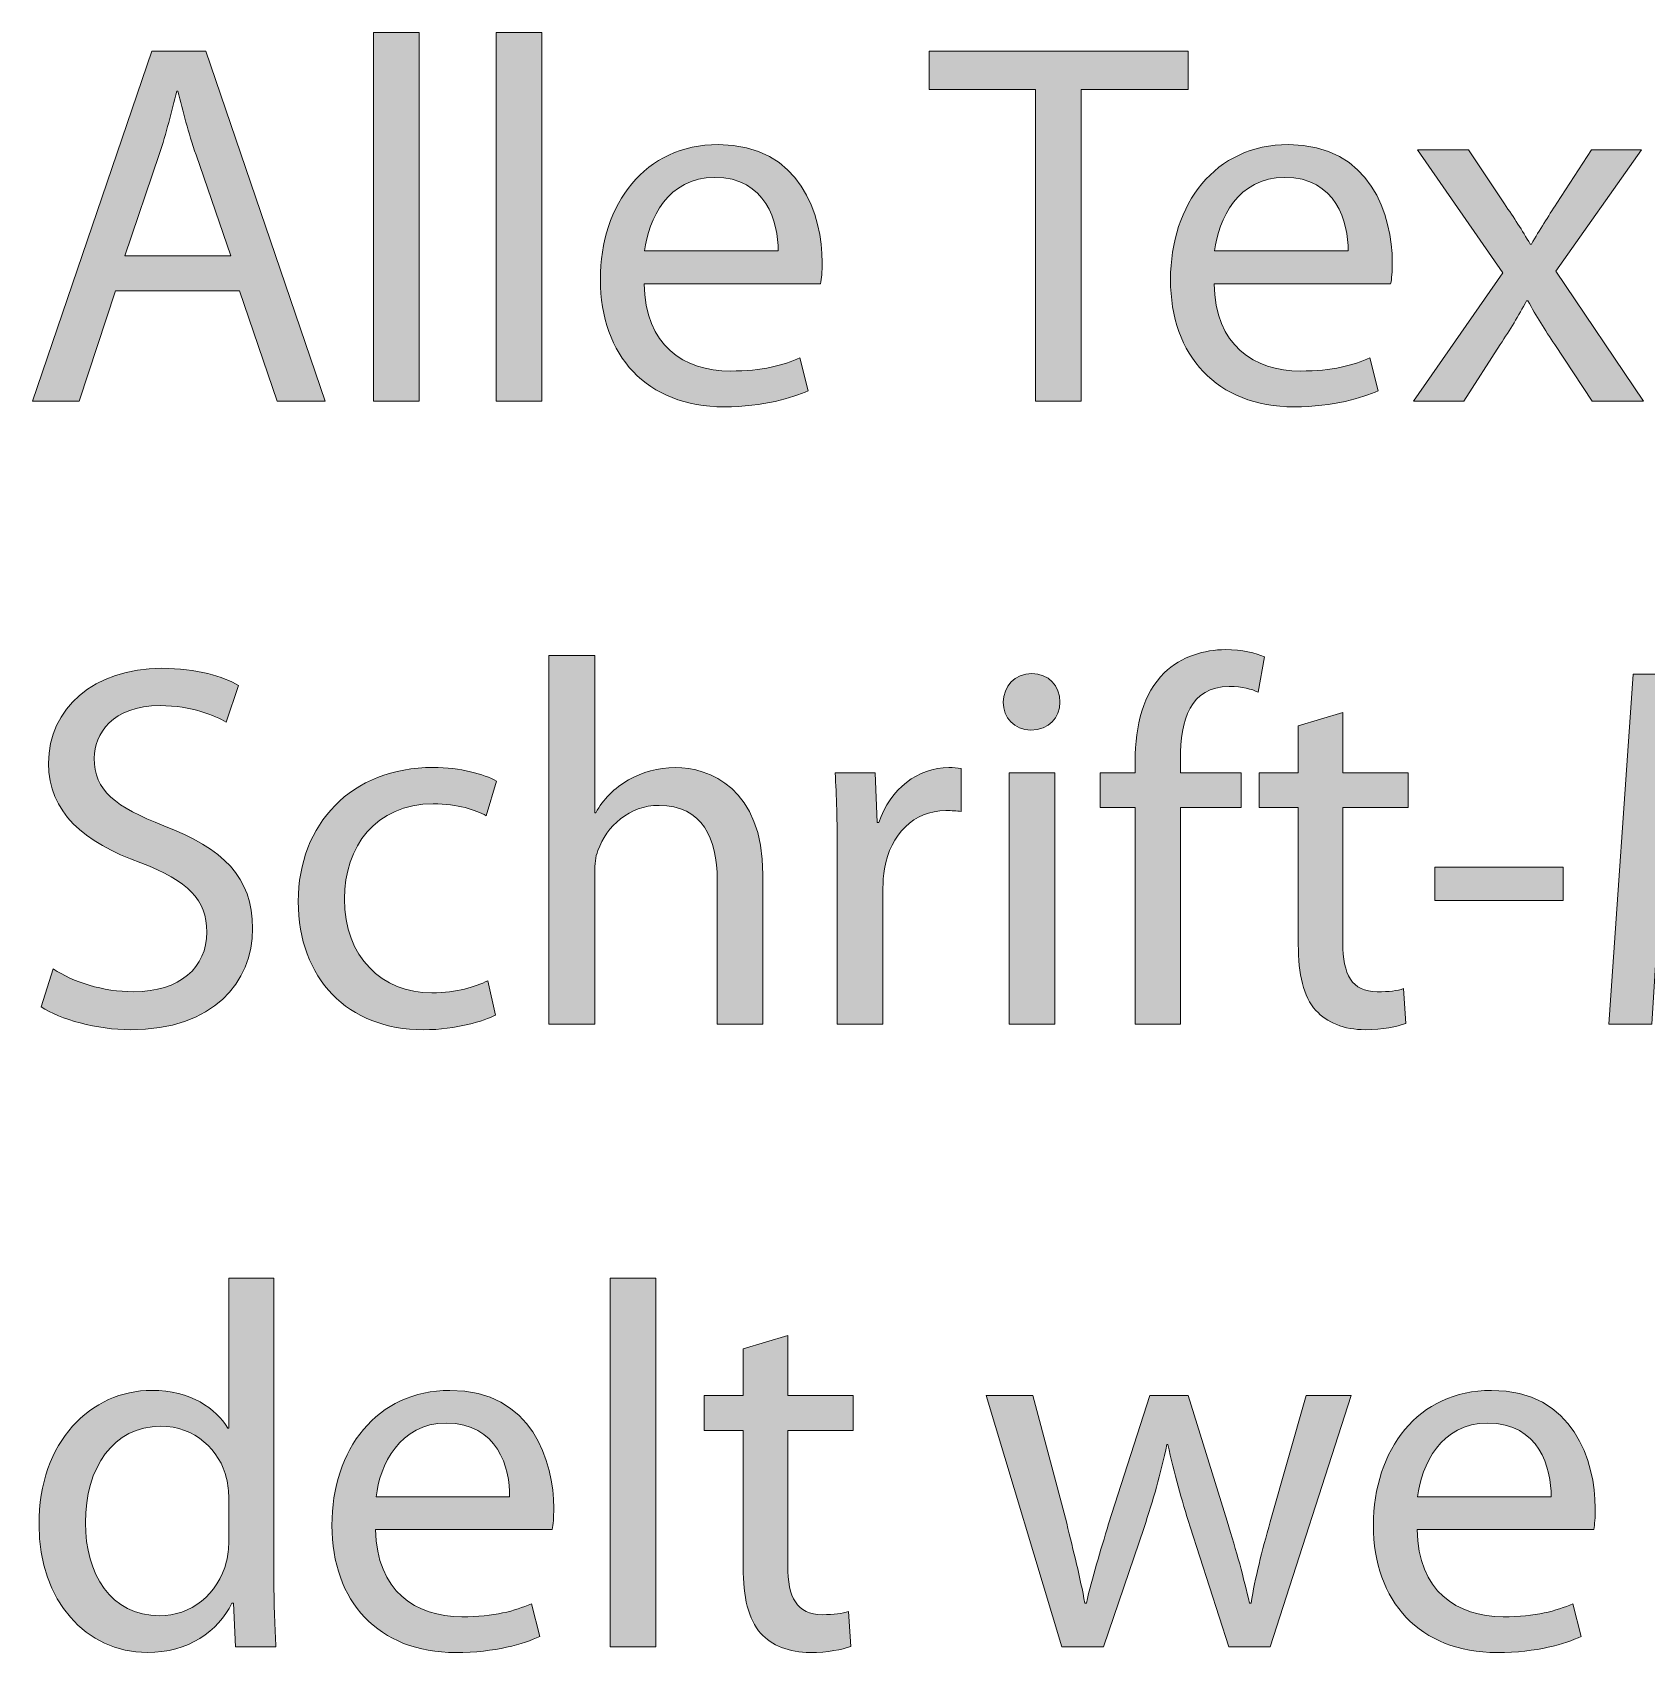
# Model space of a CAD drawing. Header units: inches. Extents: x 0 to 395, y 0 to 191.
# Drawn here: x 327.29 to 342.22, y 134.63 to 149.61 of the extents above; entities that cross this region are included whole.
import ezdxf

# ---------------------------------------------------------------- set-up
doc = ezdxf.new("R2010")
doc.units = ezdxf.units.IN
doc.header["$MEASUREMENT"] = 0
doc.layers.add('Template', color=7, linetype='Continuous')

# ---------------------------------------------------------------- blocks, each defined once
blk = doc.blocks.new('block 3')
at = {"layer": 'Template', "true_color": 0xf6921e}
h = blk.add_hatch(color=30, dxfattribs=at)
h.dxf.hatch_style = 2
h.paths.add_polyline_path([(330.446, 149.611), (330.868, 149.611), (330.868, 146.202), (330.446, 146.202)])
h = blk.add_hatch(color=30, dxfattribs=at)
h.dxf.hatch_style = 2
h.paths.add_polyline_path([(331.579, 149.611), (332.001, 149.611), (332.001, 146.202), (331.579, 146.202)])
h = blk.add_hatch(color=30, dxfattribs=at)
h.dxf.hatch_style = 2
h.paths.add_polyline_path([(328.061, 147.22), (327.724, 146.202), (327.292, 146.202), (328.396, 149.438), (328.896, 149.438), (330, 146.202), (329.554, 146.202), (329.208, 147.22)])
edge = h.paths.add_edge_path()
edge.add_spline(control_points=[(329.126, 147.546), (329.126, 147.546), (328.805, 148.478), (328.805, 148.478), (328.732, 148.689), (328.685, 148.881), (328.637, 149.069), (328.637, 149.069), (328.627, 149.069), (328.627, 149.069), (328.579, 148.881), (328.531, 148.68), (328.464, 148.483), (328.464, 148.483), (328.147, 147.546), (328.147, 147.546), (328.147, 147.546), (329.126, 147.546), (329.126, 147.546)], knot_values=[0, 0, 0, 0, 1, 1, 1, 2, 2, 2, 3, 3, 3, 4, 4, 4, 5, 5, 5, 6, 6, 6, 6], degree=3, periodic=1)
h = blk.add_hatch(color=30, dxfattribs=at)
h.dxf.hatch_style = 2
h.paths.add_polyline_path([(336.566, 149.083), (335.582, 149.083), (335.582, 149.438), (337.978, 149.438), (337.978, 149.083), (336.989, 149.083), (336.989, 146.202), (336.566, 146.202)])
h = blk.add_hatch(color=30, dxfattribs=at)
h.dxf.hatch_style = 2
edge = h.paths.add_edge_path()
edge.add_spline(control_points=[(332.947, 147.287), (332.956, 146.716), (333.316, 146.48), (333.744, 146.48), (334.046, 146.48), (334.234, 146.533), (334.387, 146.601), (334.387, 146.601), (334.464, 146.298), (334.464, 146.298), (334.315, 146.231), (334.056, 146.149), (333.686, 146.149), (332.971, 146.149), (332.543, 146.624), (332.543, 147.325), (332.543, 148.026), (332.956, 148.574), (333.633, 148.574), (334.397, 148.574), (334.594, 147.911), (334.594, 147.484), (334.594, 147.397), (334.589, 147.335), (334.579, 147.287), (334.579, 147.287), (332.947, 147.287), (332.947, 147.287)], knot_values=[0, 0, 0, 0, 1, 1, 1, 2, 2, 2, 3, 3, 3, 4, 4, 4, 5, 5, 5, 6, 6, 6, 7, 7, 7, 8, 8, 8, 9, 9, 9, 9], degree=3, periodic=1)
edge = h.paths.add_edge_path()
edge.add_spline(control_points=[(334.186, 147.59), (334.19, 147.854), (334.075, 148.271), (333.6, 148.271), (333.168, 148.271), (332.985, 147.882), (332.952, 147.59), (332.952, 147.59), (334.186, 147.59), (334.186, 147.59)], knot_values=[0, 0, 0, 0, 1, 1, 1, 2, 2, 2, 3, 3, 3, 3], degree=3, periodic=1)
h = blk.add_hatch(color=30, dxfattribs=at)
h.dxf.hatch_style = 2
edge = h.paths.add_edge_path()
edge.add_spline(control_points=[(338.217, 147.287), (338.226, 146.716), (338.587, 146.48), (339.014, 146.48), (339.316, 146.48), (339.504, 146.533), (339.657, 146.601), (339.657, 146.601), (339.734, 146.298), (339.734, 146.298), (339.585, 146.231), (339.326, 146.149), (338.956, 146.149), (338.241, 146.149), (337.814, 146.624), (337.814, 147.325), (337.814, 148.026), (338.226, 148.574), (338.904, 148.574), (339.667, 148.574), (339.864, 147.911), (339.864, 147.484), (339.864, 147.397), (339.859, 147.335), (339.849, 147.287), (339.849, 147.287), (338.217, 147.287), (338.217, 147.287)], knot_values=[0, 0, 0, 0, 1, 1, 1, 2, 2, 2, 3, 3, 3, 4, 4, 4, 5, 5, 5, 6, 6, 6, 7, 7, 7, 8, 8, 8, 9, 9, 9, 9], degree=3, periodic=1)
edge = h.paths.add_edge_path()
edge.add_spline(control_points=[(339.456, 147.59), (339.46, 147.854), (339.345, 148.271), (338.87, 148.271), (338.438, 148.271), (338.255, 147.882), (338.222, 147.59), (338.222, 147.59), (339.456, 147.59), (339.456, 147.59)], knot_values=[0, 0, 0, 0, 1, 1, 1, 2, 2, 2, 3, 3, 3, 3], degree=3, periodic=1)
h = blk.add_hatch(color=30, dxfattribs=at)
h.dxf.hatch_style = 2
edge = h.paths.add_edge_path()
edge.add_spline(control_points=[(340.569, 148.526), (340.569, 148.526), (340.9, 148.026), (340.9, 148.026), (340.991, 147.897), (341.063, 147.782), (341.14, 147.652), (341.14, 147.652), (341.15, 147.652), (341.15, 147.652), (341.227, 147.786), (341.304, 147.907), (341.385, 148.031), (341.385, 148.031), (341.707, 148.526), (341.707, 148.526), (341.707, 148.526), (342.168, 148.526), (342.168, 148.526), (342.168, 148.526), (341.376, 147.402), (341.376, 147.402), (341.376, 147.402), (342.187, 146.202), (342.187, 146.202), (342.187, 146.202), (341.711, 146.202), (341.711, 146.202), (341.711, 146.202), (341.366, 146.725), (341.366, 146.725), (341.275, 146.86), (341.198, 146.989), (341.116, 147.129), (341.116, 147.129), (341.106, 147.129), (341.106, 147.129), (341.03, 146.989), (340.953, 146.864), (340.862, 146.725), (340.862, 146.725), (340.526, 146.202), (340.526, 146.202), (340.526, 146.202), (340.06, 146.202), (340.06, 146.202), (340.06, 146.202), (340.886, 147.388), (340.886, 147.388), (340.886, 147.388), (340.098, 148.526), (340.098, 148.526), (340.098, 148.526), (340.569, 148.526), (340.569, 148.526)], knot_values=[0, 0, 0, 0, 1, 1, 1, 2, 2, 2, 3, 3, 3, 4, 4, 4, 5, 5, 5, 6, 6, 6, 7, 7, 7, 8, 8, 8, 9, 9, 9, 10, 10, 10, 11, 11, 11, 12, 12, 12, 13, 13, 13, 14, 14, 14, 15, 15, 15, 16, 16, 16, 17, 17, 17, 18, 18, 18, 18], degree=3, periodic=1)
h = blk.add_hatch(color=30, dxfattribs=at)
h.dxf.hatch_style = 2
edge = h.paths.add_edge_path()
edge.add_spline(control_points=[(332.068, 143.851), (332.068, 143.851), (332.491, 143.851), (332.491, 143.851), (332.491, 143.851), (332.491, 142.396), (332.491, 142.396), (332.491, 142.396), (332.501, 142.396), (332.501, 142.396), (332.567, 142.516), (332.673, 142.627), (332.803, 142.699), (332.928, 142.771), (333.077, 142.814), (333.235, 142.814), (333.547, 142.814), (334.046, 142.622), (334.046, 141.825), (334.046, 141.825), (334.046, 140.442), (334.046, 140.442), (334.046, 140.442), (333.624, 140.442), (333.624, 140.442), (333.624, 140.442), (333.624, 141.777), (333.624, 141.777), (333.624, 142.152), (333.485, 142.464), (333.086, 142.464), (332.812, 142.464), (332.601, 142.271), (332.52, 142.046), (332.496, 141.983), (332.491, 141.921), (332.491, 141.844), (332.491, 141.844), (332.491, 140.442), (332.491, 140.442), (332.491, 140.442), (332.068, 140.442), (332.068, 140.442), (332.068, 140.442), (332.068, 143.851), (332.068, 143.851)], knot_values=[0, 0, 0, 0, 1, 1, 1, 2, 2, 2, 3, 3, 3, 4, 4, 4, 5, 5, 5, 6, 6, 6, 7, 7, 7, 8, 8, 8, 9, 9, 9, 10, 10, 10, 11, 11, 11, 12, 12, 12, 13, 13, 13, 14, 14, 14, 15, 15, 15, 15], degree=3, periodic=1)
h = blk.add_hatch(color=30, dxfattribs=at)
h.dxf.hatch_style = 2
edge = h.paths.add_edge_path()
edge.add_spline(control_points=[(337.487, 140.442), (337.487, 140.442), (337.487, 142.444), (337.487, 142.444), (337.487, 142.444), (337.165, 142.444), (337.165, 142.444), (337.165, 142.444), (337.165, 142.766), (337.165, 142.766), (337.165, 142.766), (337.487, 142.766), (337.487, 142.766), (337.487, 142.766), (337.487, 142.876), (337.487, 142.876), (337.487, 143.203), (337.564, 143.501), (337.756, 143.688), (337.915, 143.842), (338.126, 143.904), (338.323, 143.904), (338.476, 143.904), (338.601, 143.87), (338.683, 143.837), (338.683, 143.837), (338.625, 143.51), (338.625, 143.51), (338.563, 143.539), (338.481, 143.563), (338.356, 143.563), (337.996, 143.563), (337.905, 143.251), (337.905, 142.891), (337.905, 142.891), (337.905, 142.766), (337.905, 142.766), (337.905, 142.766), (338.467, 142.766), (338.467, 142.766), (338.467, 142.766), (338.467, 142.444), (338.467, 142.444), (338.467, 142.444), (337.905, 142.444), (337.905, 142.444), (337.905, 142.444), (337.905, 140.442), (337.905, 140.442), (337.905, 140.442), (337.487, 140.442), (337.487, 140.442)], knot_values=[0, 0, 0, 0, 1, 1, 1, 2, 2, 2, 3, 3, 3, 4, 4, 4, 5, 5, 5, 6, 6, 6, 7, 7, 7, 8, 8, 8, 9, 9, 9, 10, 10, 10, 11, 11, 11, 12, 12, 12, 13, 13, 13, 14, 14, 14, 15, 15, 15, 16, 16, 16, 17, 17, 17, 17], degree=3, periodic=1)
h = blk.add_hatch(color=30, dxfattribs=at)
h.dxf.hatch_style = 2
edge = h.paths.add_edge_path()
edge.add_spline(control_points=[(327.484, 140.951), (327.671, 140.831), (327.94, 140.74), (328.228, 140.74), (328.656, 140.74), (328.905, 140.965), (328.905, 141.292), (328.905, 141.59), (328.732, 141.767), (328.296, 141.931), (327.767, 142.123), (327.441, 142.401), (327.441, 142.853), (327.441, 143.357), (327.859, 143.731), (328.488, 143.731), (328.814, 143.731), (329.059, 143.654), (329.198, 143.573), (329.198, 143.573), (329.083, 143.232), (329.083, 143.232), (328.982, 143.294), (328.766, 143.386), (328.473, 143.386), (328.032, 143.386), (327.864, 143.121), (327.864, 142.901), (327.864, 142.598), (328.061, 142.449), (328.507, 142.276), (329.054, 142.065), (329.328, 141.801), (329.328, 141.326), (329.328, 140.826), (328.963, 140.389), (328.2, 140.389), (327.888, 140.389), (327.547, 140.485), (327.374, 140.601), (327.374, 140.601), (327.484, 140.951), (327.484, 140.951)], knot_values=[0, 0, 0, 0, 1, 1, 1, 2, 2, 2, 3, 3, 3, 4, 4, 4, 5, 5, 5, 6, 6, 6, 7, 7, 7, 8, 8, 8, 9, 9, 9, 10, 10, 10, 11, 11, 11, 12, 12, 12, 13, 13, 13, 14, 14, 14, 14], degree=3, periodic=1)
h = blk.add_hatch(color=30, dxfattribs=at)
h.dxf.hatch_style = 2
edge = h.paths.add_edge_path()
edge.add_spline(control_points=[(336.792, 143.419), (336.792, 143.275), (336.691, 143.16), (336.522, 143.16), (336.369, 143.16), (336.268, 143.275), (336.268, 143.419), (336.268, 143.563), (336.374, 143.683), (336.532, 143.683), (336.686, 143.683), (336.792, 143.568), (336.792, 143.419)], knot_values=[0, 0, 0, 0, 1, 1, 1, 2, 2, 2, 3, 3, 3, 4, 4, 4, 4], degree=3, periodic=1)
h.paths.add_polyline_path([(336.321, 140.442), (336.321, 142.766), (336.744, 142.766), (336.744, 140.442)])
h = blk.add_hatch(color=30, dxfattribs=at)
h.dxf.hatch_style = 2
edge = h.paths.add_edge_path()
edge.add_spline(control_points=[(344.679, 141.863), (344.655, 142.315), (344.626, 142.862), (344.626, 143.261), (344.626, 143.261), (344.616, 143.261), (344.616, 143.261), (344.501, 142.886), (344.371, 142.478), (344.208, 142.031), (344.208, 142.031), (343.637, 140.461), (343.637, 140.461), (343.637, 140.461), (343.32, 140.461), (343.32, 140.461), (343.32, 140.461), (342.792, 142.003), (342.792, 142.003), (342.638, 142.464), (342.513, 142.876), (342.422, 143.261), (342.422, 143.261), (342.412, 143.261), (342.412, 143.261), (342.403, 142.857), (342.378, 142.32), (342.35, 141.83), (342.35, 141.83), (342.263, 140.442), (342.263, 140.442), (342.263, 140.442), (341.865, 140.442), (341.865, 140.442), (341.865, 140.442), (342.09, 143.678), (342.09, 143.678), (342.09, 143.678), (342.624, 143.678), (342.624, 143.678), (342.624, 143.678), (343.176, 142.113), (343.176, 142.113), (343.31, 141.714), (343.416, 141.359), (343.502, 141.023), (343.502, 141.023), (343.512, 141.023), (343.512, 141.023), (343.598, 141.35), (343.714, 141.705), (343.858, 142.113), (343.858, 142.113), (344.434, 143.678), (344.434, 143.678), (344.434, 143.678), (344.967, 143.678), (344.967, 143.678), (344.967, 143.678), (345.168, 140.442), (345.168, 140.442), (345.168, 140.442), (344.756, 140.442), (344.756, 140.442), (344.756, 140.442), (344.679, 141.863), (344.679, 141.863)], knot_values=[0, 0, 0, 0, 1, 1, 1, 2, 2, 2, 3, 3, 3, 4, 4, 4, 5, 5, 5, 6, 6, 6, 7, 7, 7, 8, 8, 8, 9, 9, 9, 10, 10, 10, 11, 11, 11, 12, 12, 12, 13, 13, 13, 14, 14, 14, 15, 15, 15, 16, 16, 16, 17, 17, 17, 18, 18, 18, 19, 19, 19, 20, 20, 20, 21, 21, 21, 22, 22, 22, 22], degree=3, periodic=1)
h = blk.add_hatch(color=30, dxfattribs=at)
h.dxf.hatch_style = 2
edge = h.paths.add_edge_path()
edge.add_spline(control_points=[(339.407, 143.323), (339.407, 143.323), (339.407, 142.766), (339.407, 142.766), (339.407, 142.766), (340.012, 142.766), (340.012, 142.766), (340.012, 142.766), (340.012, 142.444), (340.012, 142.444), (340.012, 142.444), (339.407, 142.444), (339.407, 142.444), (339.407, 142.444), (339.407, 141.191), (339.407, 141.191), (339.407, 140.903), (339.489, 140.74), (339.724, 140.74), (339.839, 140.74), (339.907, 140.749), (339.969, 140.769), (339.969, 140.769), (339.989, 140.447), (339.989, 140.447), (339.907, 140.418), (339.777, 140.389), (339.614, 140.389), (339.417, 140.389), (339.259, 140.457), (339.158, 140.567), (339.043, 140.697), (338.995, 140.903), (338.995, 141.177), (338.995, 141.177), (338.995, 142.444), (338.995, 142.444), (338.995, 142.444), (338.634, 142.444), (338.634, 142.444), (338.634, 142.444), (338.634, 142.766), (338.634, 142.766), (338.634, 142.766), (338.995, 142.766), (338.995, 142.766), (338.995, 142.766), (338.995, 143.198), (338.995, 143.198), (338.995, 143.198), (339.407, 143.323), (339.407, 143.323)], knot_values=[0, 0, 0, 0, 1, 1, 1, 2, 2, 2, 3, 3, 3, 4, 4, 4, 5, 5, 5, 6, 6, 6, 7, 7, 7, 8, 8, 8, 9, 9, 9, 10, 10, 10, 11, 11, 11, 12, 12, 12, 13, 13, 13, 14, 14, 14, 15, 15, 15, 16, 16, 16, 17, 17, 17, 17], degree=3, periodic=1)
h = blk.add_hatch(color=30, dxfattribs=at)
h.dxf.hatch_style = 2
edge = h.paths.add_edge_path()
edge.add_spline(control_points=[(331.575, 140.524), (331.464, 140.471), (331.219, 140.389), (330.907, 140.389), (330.206, 140.389), (329.75, 140.865), (329.75, 141.575), (329.75, 142.291), (330.24, 142.814), (330.998, 142.814), (331.248, 142.814), (331.469, 142.752), (331.584, 142.689), (331.584, 142.689), (331.488, 142.368), (331.488, 142.368), (331.387, 142.42), (331.229, 142.478), (330.998, 142.478), (330.465, 142.478), (330.177, 142.08), (330.177, 141.599), (330.177, 141.062), (330.523, 140.73), (330.984, 140.73), (331.224, 140.73), (331.382, 140.788), (331.502, 140.841), (331.502, 140.841), (331.575, 140.524), (331.575, 140.524)], knot_values=[0, 0, 0, 0, 1, 1, 1, 2, 2, 2, 3, 3, 3, 4, 4, 4, 5, 5, 5, 6, 6, 6, 7, 7, 7, 8, 8, 8, 9, 9, 9, 10, 10, 10, 10], degree=3, periodic=1)
h = blk.add_hatch(color=30, dxfattribs=at)
h.dxf.hatch_style = 2
edge = h.paths.add_edge_path()
edge.add_spline(control_points=[(334.732, 142.041), (334.732, 142.315), (334.728, 142.55), (334.713, 142.766), (334.713, 142.766), (335.083, 142.766), (335.083, 142.766), (335.083, 142.766), (335.102, 142.305), (335.102, 142.305), (335.102, 142.305), (335.116, 142.305), (335.116, 142.305), (335.222, 142.617), (335.481, 142.814), (335.764, 142.814), (335.808, 142.814), (335.841, 142.809), (335.88, 142.804), (335.88, 142.804), (335.88, 142.406), (335.88, 142.406), (335.836, 142.415), (335.793, 142.415), (335.736, 142.415), (335.438, 142.415), (335.227, 142.195), (335.169, 141.878), (335.16, 141.82), (335.155, 141.748), (335.155, 141.681), (335.155, 141.681), (335.155, 140.442), (335.155, 140.442), (335.155, 140.442), (334.732, 140.442), (334.732, 140.442), (334.732, 140.442), (334.732, 142.041), (334.732, 142.041)], knot_values=[0, 0, 0, 0, 1, 1, 1, 2, 2, 2, 3, 3, 3, 4, 4, 4, 5, 5, 5, 6, 6, 6, 7, 7, 7, 8, 8, 8, 9, 9, 9, 10, 10, 10, 11, 11, 11, 12, 12, 12, 13, 13, 13, 13], degree=3, periodic=1)
h = blk.add_hatch(color=30, dxfattribs=at)
h.dxf.hatch_style = 2
h.paths.add_polyline_path([(341.443, 141.892), (341.443, 141.585), (340.257, 141.585), (340.257, 141.892)])
h = blk.add_hatch(color=30, dxfattribs=at)
h.dxf.hatch_style = 2
edge = h.paths.add_edge_path()
edge.add_spline(control_points=[(329.525, 138.091), (329.525, 138.091), (329.525, 135.282), (329.525, 135.282), (329.525, 135.076), (329.534, 134.841), (329.544, 134.682), (329.544, 134.682), (329.17, 134.682), (329.17, 134.682), (329.17, 134.682), (329.15, 135.086), (329.15, 135.086), (329.15, 135.086), (329.136, 135.086), (329.136, 135.086), (329.011, 134.826), (328.732, 134.63), (328.353, 134.63), (327.792, 134.63), (327.354, 135.105), (327.354, 135.81), (327.35, 136.584), (327.835, 137.054), (328.396, 137.054), (328.756, 137.054), (328.992, 136.886), (329.098, 136.704), (329.098, 136.704), (329.107, 136.704), (329.107, 136.704), (329.107, 136.704), (329.107, 138.091), (329.107, 138.091), (329.107, 138.091), (329.525, 138.091), (329.525, 138.091)], knot_values=[0, 0, 0, 0, 1, 1, 1, 2, 2, 2, 3, 3, 3, 4, 4, 4, 5, 5, 5, 6, 6, 6, 7, 7, 7, 8, 8, 8, 9, 9, 9, 10, 10, 10, 11, 11, 11, 12, 12, 12, 12], degree=3, periodic=1)
edge = h.paths.add_edge_path()
edge.add_spline(control_points=[(329.107, 136.06), (329.107, 136.113), (329.102, 136.185), (329.088, 136.238), (329.026, 136.502), (328.795, 136.723), (328.478, 136.723), (328.041, 136.723), (327.782, 136.339), (327.782, 135.83), (327.782, 135.359), (328.017, 134.97), (328.468, 134.97), (328.752, 134.97), (329.011, 135.162), (329.088, 135.475), (329.102, 135.532), (329.107, 135.59), (329.107, 135.657), (329.107, 135.657), (329.107, 136.06), (329.107, 136.06)], knot_values=[0, 0, 0, 0, 1, 1, 1, 2, 2, 2, 3, 3, 3, 4, 4, 4, 5, 5, 5, 6, 6, 6, 7, 7, 7, 7], degree=3, periodic=1)
h = blk.add_hatch(color=30, dxfattribs=at)
h.dxf.hatch_style = 2
h.paths.add_polyline_path([(332.634, 138.091), (333.057, 138.091), (333.057, 134.682), (332.634, 134.682)])
h = blk.add_hatch(color=30, dxfattribs=at)
h.dxf.hatch_style = 2
edge = h.paths.add_edge_path()
edge.add_spline(control_points=[(334.276, 137.563), (334.276, 137.563), (334.276, 137.006), (334.276, 137.006), (334.276, 137.006), (334.881, 137.006), (334.881, 137.006), (334.881, 137.006), (334.881, 136.684), (334.881, 136.684), (334.881, 136.684), (334.276, 136.684), (334.276, 136.684), (334.276, 136.684), (334.276, 135.431), (334.276, 135.431), (334.276, 135.143), (334.358, 134.98), (334.593, 134.98), (334.708, 134.98), (334.776, 134.99), (334.838, 135.009), (334.838, 135.009), (334.857, 134.687), (334.857, 134.687), (334.776, 134.658), (334.646, 134.63), (334.483, 134.63), (334.286, 134.63), (334.127, 134.697), (334.026, 134.807), (333.911, 134.937), (333.863, 135.143), (333.863, 135.417), (333.863, 135.417), (333.863, 136.684), (333.863, 136.684), (333.863, 136.684), (333.503, 136.684), (333.503, 136.684), (333.503, 136.684), (333.503, 137.006), (333.503, 137.006), (333.503, 137.006), (333.863, 137.006), (333.863, 137.006), (333.863, 137.006), (333.863, 137.438), (333.863, 137.438), (333.863, 137.438), (334.276, 137.563), (334.276, 137.563)], knot_values=[0, 0, 0, 0, 1, 1, 1, 2, 2, 2, 3, 3, 3, 4, 4, 4, 5, 5, 5, 6, 6, 6, 7, 7, 7, 8, 8, 8, 9, 9, 9, 10, 10, 10, 11, 11, 11, 12, 12, 12, 13, 13, 13, 14, 14, 14, 15, 15, 15, 16, 16, 16, 17, 17, 17, 17], degree=3, periodic=1)
h = blk.add_hatch(color=30, dxfattribs=at)
h.dxf.hatch_style = 2
edge = h.paths.add_edge_path()
edge.add_spline(control_points=[(330.465, 135.767), (330.475, 135.196), (330.835, 134.961), (331.262, 134.961), (331.565, 134.961), (331.752, 135.014), (331.905, 135.081), (331.905, 135.081), (331.982, 134.778), (331.982, 134.778), (331.834, 134.711), (331.574, 134.63), (331.205, 134.63), (330.489, 134.63), (330.061, 135.105), (330.061, 135.806), (330.061, 136.507), (330.475, 137.054), (331.152, 137.054), (331.915, 137.054), (332.112, 136.392), (332.112, 135.964), (332.112, 135.878), (332.107, 135.815), (332.098, 135.767), (332.098, 135.767), (330.465, 135.767), (330.465, 135.767)], knot_values=[0, 0, 0, 0, 1, 1, 1, 2, 2, 2, 3, 3, 3, 4, 4, 4, 5, 5, 5, 6, 6, 6, 7, 7, 7, 8, 8, 8, 9, 9, 9, 9], degree=3, periodic=1)
edge = h.paths.add_edge_path()
edge.add_spline(control_points=[(331.704, 136.07), (331.709, 136.334), (331.593, 136.752), (331.118, 136.752), (330.686, 136.752), (330.504, 136.363), (330.47, 136.07), (330.47, 136.07), (331.704, 136.07), (331.704, 136.07)], knot_values=[0, 0, 0, 0, 1, 1, 1, 2, 2, 2, 3, 3, 3, 3], degree=3, periodic=1)
h = blk.add_hatch(color=30, dxfattribs=at)
h.dxf.hatch_style = 2
edge = h.paths.add_edge_path()
edge.add_spline(control_points=[(336.541, 137.006), (336.541, 137.006), (336.854, 135.825), (336.854, 135.825), (336.916, 135.566), (336.979, 135.326), (337.022, 135.086), (337.022, 135.086), (337.036, 135.086), (337.036, 135.086), (337.089, 135.321), (337.166, 135.57), (337.242, 135.82), (337.242, 135.82), (337.622, 137.006), (337.622, 137.006), (337.622, 137.006), (337.977, 137.006), (337.977, 137.006), (337.977, 137.006), (338.337, 135.844), (338.337, 135.844), (338.424, 135.566), (338.491, 135.321), (338.544, 135.086), (338.544, 135.086), (338.558, 135.086), (338.558, 135.086), (338.596, 135.321), (338.659, 135.566), (338.736, 135.839), (338.736, 135.839), (339.067, 137.006), (339.067, 137.006), (339.067, 137.006), (339.485, 137.006), (339.485, 137.006), (339.485, 137.006), (338.736, 134.682), (338.736, 134.682), (338.736, 134.682), (338.352, 134.682), (338.352, 134.682), (338.352, 134.682), (337.996, 135.792), (337.996, 135.792), (337.915, 136.051), (337.847, 136.281), (337.79, 136.555), (337.79, 136.555), (337.78, 136.555), (337.78, 136.555), (337.723, 136.276), (337.651, 136.036), (337.569, 135.787), (337.569, 135.787), (337.195, 134.682), (337.195, 134.682), (337.195, 134.682), (336.81, 134.682), (336.81, 134.682), (336.81, 134.682), (336.109, 137.006), (336.109, 137.006), (336.109, 137.006), (336.541, 137.006), (336.541, 137.006)], knot_values=[0, 0, 0, 0, 1, 1, 1, 2, 2, 2, 3, 3, 3, 4, 4, 4, 5, 5, 5, 6, 6, 6, 7, 7, 7, 8, 8, 8, 9, 9, 9, 10, 10, 10, 11, 11, 11, 12, 12, 12, 13, 13, 13, 14, 14, 14, 15, 15, 15, 16, 16, 16, 17, 17, 17, 18, 18, 18, 19, 19, 19, 20, 20, 20, 21, 21, 21, 22, 22, 22, 22], degree=3, periodic=1)
h = blk.add_hatch(color=30, dxfattribs=at)
h.dxf.hatch_style = 2
edge = h.paths.add_edge_path()
edge.add_spline(control_points=[(340.094, 135.767), (340.103, 135.196), (340.463, 134.961), (340.89, 134.961), (341.193, 134.961), (341.38, 135.014), (341.534, 135.081), (341.534, 135.081), (341.611, 134.778), (341.611, 134.778), (341.462, 134.711), (341.203, 134.63), (340.833, 134.63), (340.117, 134.63), (339.69, 135.105), (339.69, 135.806), (339.69, 136.507), (340.103, 137.054), (340.78, 137.054), (341.543, 137.054), (341.74, 136.392), (341.74, 135.964), (341.74, 135.878), (341.736, 135.815), (341.726, 135.767), (341.726, 135.767), (340.094, 135.767), (340.094, 135.767)], knot_values=[0, 0, 0, 0, 1, 1, 1, 2, 2, 2, 3, 3, 3, 4, 4, 4, 5, 5, 5, 6, 6, 6, 7, 7, 7, 8, 8, 8, 9, 9, 9, 9], degree=3, periodic=1)
edge = h.paths.add_edge_path()
edge.add_spline(control_points=[(341.332, 136.07), (341.337, 136.334), (341.222, 136.752), (340.746, 136.752), (340.314, 136.752), (340.132, 136.363), (340.098, 136.07), (340.098, 136.07), (341.332, 136.07), (341.332, 136.07)], knot_values=[0, 0, 0, 0, 1, 1, 1, 2, 2, 2, 3, 3, 3, 3], degree=3, periodic=1)
at = {"layer": 'Template', "lineweight": 0}
for points in [[(330.446, 149.611), (330.868, 149.611), (330.868, 146.202), (330.446, 146.202), (330.446, 149.611)], [(331.579, 149.611), (332.001, 149.611), (332.001, 146.202), (331.579, 146.202), (331.579, 149.611)], [(328.061, 147.22), (327.724, 146.202), (327.292, 146.202), (328.396, 149.438), (328.896, 149.438), (330, 146.202), (329.554, 146.202), (329.208, 147.22), (328.061, 147.22)], [(336.566, 149.083), (335.582, 149.083), (335.582, 149.438), (337.978, 149.438), (337.978, 149.083), (336.989, 149.083), (336.989, 146.202), (336.566, 146.202), (336.566, 149.083)], [(336.321, 140.442), (336.321, 142.766), (336.744, 142.766), (336.744, 140.442), (336.321, 140.442)], [(341.443, 141.892), (341.443, 141.585), (340.257, 141.585), (340.257, 141.892), (341.443, 141.892)], [(332.634, 138.091), (333.057, 138.091), (333.057, 134.682), (332.634, 134.682), (332.634, 138.091)]]:
    blk.add_lwpolyline(points, dxfattribs=at)
for points, knots in [([(329.126, 147.546), (329.126, 147.546), (328.805, 148.478), (328.805, 148.478), (328.732, 148.689), (328.685, 148.881), (328.637, 149.069), (328.637, 149.069), (328.627, 149.069), (328.627, 149.069), (328.579, 148.881), (328.531, 148.68), (328.464, 148.483), (328.464, 148.483), (328.147, 147.546), (328.147, 147.546), (328.147, 147.546), (329.126, 147.546), (329.126, 147.546)], [0, 0, 0, 0, 1, 1, 1, 2, 2, 2, 3, 3, 3, 4, 4, 4, 5, 5, 5, 6, 6, 6, 6]), ([(332.947, 147.287), (332.956, 146.716), (333.316, 146.48), (333.744, 146.48), (334.046, 146.48), (334.234, 146.533), (334.387, 146.601), (334.387, 146.601), (334.464, 146.298), (334.464, 146.298), (334.315, 146.231), (334.056, 146.149), (333.686, 146.149), (332.971, 146.149), (332.543, 146.624), (332.543, 147.325), (332.543, 148.026), (332.956, 148.574), (333.633, 148.574), (334.397, 148.574), (334.594, 147.911), (334.594, 147.484), (334.594, 147.397), (334.589, 147.335), (334.579, 147.287), (334.579, 147.287), (332.947, 147.287), (332.947, 147.287)], [0, 0, 0, 0, 1, 1, 1, 2, 2, 2, 3, 3, 3, 4, 4, 4, 5, 5, 5, 6, 6, 6, 7, 7, 7, 8, 8, 8, 9, 9, 9, 9]), ([(338.217, 147.287), (338.226, 146.716), (338.587, 146.48), (339.014, 146.48), (339.316, 146.48), (339.504, 146.533), (339.657, 146.601), (339.657, 146.601), (339.734, 146.298), (339.734, 146.298), (339.585, 146.231), (339.326, 146.149), (338.956, 146.149), (338.241, 146.149), (337.814, 146.624), (337.814, 147.325), (337.814, 148.026), (338.226, 148.574), (338.904, 148.574), (339.667, 148.574), (339.864, 147.911), (339.864, 147.484), (339.864, 147.397), (339.859, 147.335), (339.849, 147.287), (339.849, 147.287), (338.217, 147.287), (338.217, 147.287)], [0, 0, 0, 0, 1, 1, 1, 2, 2, 2, 3, 3, 3, 4, 4, 4, 5, 5, 5, 6, 6, 6, 7, 7, 7, 8, 8, 8, 9, 9, 9, 9]), ([(340.569, 148.526), (340.569, 148.526), (340.9, 148.026), (340.9, 148.026), (340.991, 147.897), (341.063, 147.782), (341.14, 147.652), (341.14, 147.652), (341.15, 147.652), (341.15, 147.652), (341.227, 147.786), (341.304, 147.907), (341.385, 148.031), (341.385, 148.031), (341.707, 148.526), (341.707, 148.526), (341.707, 148.526), (342.168, 148.526), (342.168, 148.526), (342.168, 148.526), (341.376, 147.402), (341.376, 147.402), (341.376, 147.402), (342.187, 146.202), (342.187, 146.202), (342.187, 146.202), (341.711, 146.202), (341.711, 146.202), (341.711, 146.202), (341.366, 146.725), (341.366, 146.725), (341.275, 146.86), (341.198, 146.989), (341.116, 147.129), (341.116, 147.129), (341.106, 147.129), (341.106, 147.129), (341.03, 146.989), (340.953, 146.864), (340.862, 146.725), (340.862, 146.725), (340.526, 146.202), (340.526, 146.202), (340.526, 146.202), (340.06, 146.202), (340.06, 146.202), (340.06, 146.202), (340.886, 147.388), (340.886, 147.388), (340.886, 147.388), (340.098, 148.526), (340.098, 148.526), (340.098, 148.526), (340.569, 148.526), (340.569, 148.526)], [0, 0, 0, 0, 1, 1, 1, 2, 2, 2, 3, 3, 3, 4, 4, 4, 5, 5, 5, 6, 6, 6, 7, 7, 7, 8, 8, 8, 9, 9, 9, 10, 10, 10, 11, 11, 11, 12, 12, 12, 13, 13, 13, 14, 14, 14, 15, 15, 15, 16, 16, 16, 17, 17, 17, 18, 18, 18, 18]), ([(334.186, 147.59), (334.19, 147.854), (334.075, 148.271), (333.6, 148.271), (333.168, 148.271), (332.985, 147.882), (332.952, 147.59), (332.952, 147.59), (334.186, 147.59), (334.186, 147.59)], [0, 0, 0, 0, 1, 1, 1, 2, 2, 2, 3, 3, 3, 3]), ([(339.456, 147.59), (339.46, 147.854), (339.345, 148.271), (338.87, 148.271), (338.438, 148.271), (338.255, 147.882), (338.222, 147.59), (338.222, 147.59), (339.456, 147.59), (339.456, 147.59)], [0, 0, 0, 0, 1, 1, 1, 2, 2, 2, 3, 3, 3, 3]), ([(332.068, 143.851), (332.068, 143.851), (332.491, 143.851), (332.491, 143.851), (332.491, 143.851), (332.491, 142.396), (332.491, 142.396), (332.491, 142.396), (332.501, 142.396), (332.501, 142.396), (332.567, 142.516), (332.673, 142.627), (332.803, 142.699), (332.928, 142.771), (333.077, 142.814), (333.235, 142.814), (333.547, 142.814), (334.046, 142.622), (334.046, 141.825), (334.046, 141.825), (334.046, 140.442), (334.046, 140.442), (334.046, 140.442), (333.624, 140.442), (333.624, 140.442), (333.624, 140.442), (333.624, 141.777), (333.624, 141.777), (333.624, 142.152), (333.485, 142.464), (333.086, 142.464), (332.812, 142.464), (332.601, 142.271), (332.52, 142.046), (332.496, 141.983), (332.491, 141.921), (332.491, 141.844), (332.491, 141.844), (332.491, 140.442), (332.491, 140.442), (332.491, 140.442), (332.068, 140.442), (332.068, 140.442), (332.068, 140.442), (332.068, 143.851), (332.068, 143.851)], [0, 0, 0, 0, 1, 1, 1, 2, 2, 2, 3, 3, 3, 4, 4, 4, 5, 5, 5, 6, 6, 6, 7, 7, 7, 8, 8, 8, 9, 9, 9, 10, 10, 10, 11, 11, 11, 12, 12, 12, 13, 13, 13, 14, 14, 14, 15, 15, 15, 15]), ([(337.487, 140.442), (337.487, 140.442), (337.487, 142.444), (337.487, 142.444), (337.487, 142.444), (337.165, 142.444), (337.165, 142.444), (337.165, 142.444), (337.165, 142.766), (337.165, 142.766), (337.165, 142.766), (337.487, 142.766), (337.487, 142.766), (337.487, 142.766), (337.487, 142.876), (337.487, 142.876), (337.487, 143.203), (337.564, 143.501), (337.756, 143.688), (337.915, 143.842), (338.126, 143.904), (338.323, 143.904), (338.476, 143.904), (338.601, 143.87), (338.683, 143.837), (338.683, 143.837), (338.625, 143.51), (338.625, 143.51), (338.563, 143.539), (338.481, 143.563), (338.356, 143.563), (337.996, 143.563), (337.905, 143.251), (337.905, 142.891), (337.905, 142.891), (337.905, 142.766), (337.905, 142.766), (337.905, 142.766), (338.467, 142.766), (338.467, 142.766), (338.467, 142.766), (338.467, 142.444), (338.467, 142.444), (338.467, 142.444), (337.905, 142.444), (337.905, 142.444), (337.905, 142.444), (337.905, 140.442), (337.905, 140.442), (337.905, 140.442), (337.487, 140.442), (337.487, 140.442)], [0, 0, 0, 0, 1, 1, 1, 2, 2, 2, 3, 3, 3, 4, 4, 4, 5, 5, 5, 6, 6, 6, 7, 7, 7, 8, 8, 8, 9, 9, 9, 10, 10, 10, 11, 11, 11, 12, 12, 12, 13, 13, 13, 14, 14, 14, 15, 15, 15, 16, 16, 16, 17, 17, 17, 17]), ([(327.484, 140.951), (327.671, 140.831), (327.94, 140.74), (328.228, 140.74), (328.656, 140.74), (328.905, 140.965), (328.905, 141.292), (328.905, 141.59), (328.732, 141.767), (328.296, 141.931), (327.767, 142.123), (327.441, 142.401), (327.441, 142.853), (327.441, 143.357), (327.859, 143.731), (328.488, 143.731), (328.814, 143.731), (329.059, 143.654), (329.198, 143.573), (329.198, 143.573), (329.083, 143.232), (329.083, 143.232), (328.982, 143.294), (328.766, 143.386), (328.473, 143.386), (328.032, 143.386), (327.864, 143.121), (327.864, 142.901), (327.864, 142.598), (328.061, 142.449), (328.507, 142.276), (329.054, 142.065), (329.328, 141.801), (329.328, 141.326), (329.328, 140.826), (328.963, 140.389), (328.2, 140.389), (327.888, 140.389), (327.547, 140.485), (327.374, 140.601), (327.374, 140.601), (327.484, 140.951), (327.484, 140.951)], [0, 0, 0, 0, 1, 1, 1, 2, 2, 2, 3, 3, 3, 4, 4, 4, 5, 5, 5, 6, 6, 6, 7, 7, 7, 8, 8, 8, 9, 9, 9, 10, 10, 10, 11, 11, 11, 12, 12, 12, 13, 13, 13, 14, 14, 14, 14]), ([(336.792, 143.419), (336.792, 143.275), (336.691, 143.16), (336.522, 143.16), (336.369, 143.16), (336.268, 143.275), (336.268, 143.419), (336.268, 143.563), (336.374, 143.683), (336.532, 143.683), (336.686, 143.683), (336.792, 143.568), (336.792, 143.419)], [0, 0, 0, 0, 1, 1, 1, 2, 2, 2, 3, 3, 3, 4, 4, 4, 4]), ([(344.679, 141.863), (344.655, 142.315), (344.626, 142.862), (344.626, 143.261), (344.626, 143.261), (344.616, 143.261), (344.616, 143.261), (344.501, 142.886), (344.371, 142.478), (344.208, 142.031), (344.208, 142.031), (343.637, 140.461), (343.637, 140.461), (343.637, 140.461), (343.32, 140.461), (343.32, 140.461), (343.32, 140.461), (342.792, 142.003), (342.792, 142.003), (342.638, 142.464), (342.513, 142.876), (342.422, 143.261), (342.422, 143.261), (342.412, 143.261), (342.412, 143.261), (342.403, 142.857), (342.378, 142.32), (342.35, 141.83), (342.35, 141.83), (342.263, 140.442), (342.263, 140.442), (342.263, 140.442), (341.865, 140.442), (341.865, 140.442), (341.865, 140.442), (342.09, 143.678), (342.09, 143.678), (342.09, 143.678), (342.624, 143.678), (342.624, 143.678), (342.624, 143.678), (343.176, 142.113), (343.176, 142.113), (343.31, 141.714), (343.416, 141.359), (343.502, 141.023), (343.502, 141.023), (343.512, 141.023), (343.512, 141.023), (343.598, 141.35), (343.714, 141.705), (343.858, 142.113), (343.858, 142.113), (344.434, 143.678), (344.434, 143.678), (344.434, 143.678), (344.967, 143.678), (344.967, 143.678), (344.967, 143.678), (345.168, 140.442), (345.168, 140.442), (345.168, 140.442), (344.756, 140.442), (344.756, 140.442), (344.756, 140.442), (344.679, 141.863), (344.679, 141.863)], [0, 0, 0, 0, 1, 1, 1, 2, 2, 2, 3, 3, 3, 4, 4, 4, 5, 5, 5, 6, 6, 6, 7, 7, 7, 8, 8, 8, 9, 9, 9, 10, 10, 10, 11, 11, 11, 12, 12, 12, 13, 13, 13, 14, 14, 14, 15, 15, 15, 16, 16, 16, 17, 17, 17, 18, 18, 18, 19, 19, 19, 20, 20, 20, 21, 21, 21, 22, 22, 22, 22]), ([(339.407, 143.323), (339.407, 143.323), (339.407, 142.766), (339.407, 142.766), (339.407, 142.766), (340.012, 142.766), (340.012, 142.766), (340.012, 142.766), (340.012, 142.444), (340.012, 142.444), (340.012, 142.444), (339.407, 142.444), (339.407, 142.444), (339.407, 142.444), (339.407, 141.191), (339.407, 141.191), (339.407, 140.903), (339.489, 140.74), (339.724, 140.74), (339.839, 140.74), (339.907, 140.749), (339.969, 140.769), (339.969, 140.769), (339.989, 140.447), (339.989, 140.447), (339.907, 140.418), (339.777, 140.389), (339.614, 140.389), (339.417, 140.389), (339.259, 140.457), (339.158, 140.567), (339.043, 140.697), (338.995, 140.903), (338.995, 141.177), (338.995, 141.177), (338.995, 142.444), (338.995, 142.444), (338.995, 142.444), (338.634, 142.444), (338.634, 142.444), (338.634, 142.444), (338.634, 142.766), (338.634, 142.766), (338.634, 142.766), (338.995, 142.766), (338.995, 142.766), (338.995, 142.766), (338.995, 143.198), (338.995, 143.198), (338.995, 143.198), (339.407, 143.323), (339.407, 143.323)], [0, 0, 0, 0, 1, 1, 1, 2, 2, 2, 3, 3, 3, 4, 4, 4, 5, 5, 5, 6, 6, 6, 7, 7, 7, 8, 8, 8, 9, 9, 9, 10, 10, 10, 11, 11, 11, 12, 12, 12, 13, 13, 13, 14, 14, 14, 15, 15, 15, 16, 16, 16, 17, 17, 17, 17]), ([(331.575, 140.524), (331.464, 140.471), (331.219, 140.389), (330.907, 140.389), (330.206, 140.389), (329.75, 140.865), (329.75, 141.575), (329.75, 142.291), (330.24, 142.814), (330.998, 142.814), (331.248, 142.814), (331.469, 142.752), (331.584, 142.689), (331.584, 142.689), (331.488, 142.368), (331.488, 142.368), (331.387, 142.42), (331.229, 142.478), (330.998, 142.478), (330.465, 142.478), (330.177, 142.08), (330.177, 141.599), (330.177, 141.062), (330.523, 140.73), (330.984, 140.73), (331.224, 140.73), (331.382, 140.788), (331.502, 140.841), (331.502, 140.841), (331.575, 140.524), (331.575, 140.524)], [0, 0, 0, 0, 1, 1, 1, 2, 2, 2, 3, 3, 3, 4, 4, 4, 5, 5, 5, 6, 6, 6, 7, 7, 7, 8, 8, 8, 9, 9, 9, 10, 10, 10, 10]), ([(334.732, 142.041), (334.732, 142.315), (334.728, 142.55), (334.713, 142.766), (334.713, 142.766), (335.083, 142.766), (335.083, 142.766), (335.083, 142.766), (335.102, 142.305), (335.102, 142.305), (335.102, 142.305), (335.116, 142.305), (335.116, 142.305), (335.222, 142.617), (335.481, 142.814), (335.764, 142.814), (335.808, 142.814), (335.841, 142.809), (335.88, 142.804), (335.88, 142.804), (335.88, 142.406), (335.88, 142.406), (335.836, 142.415), (335.793, 142.415), (335.736, 142.415), (335.438, 142.415), (335.227, 142.195), (335.169, 141.878), (335.16, 141.82), (335.155, 141.748), (335.155, 141.681), (335.155, 141.681), (335.155, 140.442), (335.155, 140.442), (335.155, 140.442), (334.732, 140.442), (334.732, 140.442), (334.732, 140.442), (334.732, 142.041), (334.732, 142.041)], [0, 0, 0, 0, 1, 1, 1, 2, 2, 2, 3, 3, 3, 4, 4, 4, 5, 5, 5, 6, 6, 6, 7, 7, 7, 8, 8, 8, 9, 9, 9, 10, 10, 10, 11, 11, 11, 12, 12, 12, 13, 13, 13, 13]), ([(329.525, 138.091), (329.525, 138.091), (329.525, 135.282), (329.525, 135.282), (329.525, 135.076), (329.534, 134.841), (329.544, 134.682), (329.544, 134.682), (329.17, 134.682), (329.17, 134.682), (329.17, 134.682), (329.15, 135.086), (329.15, 135.086), (329.15, 135.086), (329.136, 135.086), (329.136, 135.086), (329.011, 134.826), (328.732, 134.63), (328.353, 134.63), (327.792, 134.63), (327.354, 135.105), (327.354, 135.81), (327.35, 136.584), (327.835, 137.054), (328.396, 137.054), (328.756, 137.054), (328.992, 136.886), (329.098, 136.704), (329.098, 136.704), (329.107, 136.704), (329.107, 136.704), (329.107, 136.704), (329.107, 138.091), (329.107, 138.091), (329.107, 138.091), (329.525, 138.091), (329.525, 138.091)], [0, 0, 0, 0, 1, 1, 1, 2, 2, 2, 3, 3, 3, 4, 4, 4, 5, 5, 5, 6, 6, 6, 7, 7, 7, 8, 8, 8, 9, 9, 9, 10, 10, 10, 11, 11, 11, 12, 12, 12, 12]), ([(334.276, 137.563), (334.276, 137.563), (334.276, 137.006), (334.276, 137.006), (334.276, 137.006), (334.881, 137.006), (334.881, 137.006), (334.881, 137.006), (334.881, 136.684), (334.881, 136.684), (334.881, 136.684), (334.276, 136.684), (334.276, 136.684), (334.276, 136.684), (334.276, 135.431), (334.276, 135.431), (334.276, 135.143), (334.358, 134.98), (334.593, 134.98), (334.708, 134.98), (334.776, 134.99), (334.838, 135.009), (334.838, 135.009), (334.857, 134.687), (334.857, 134.687), (334.776, 134.658), (334.646, 134.63), (334.483, 134.63), (334.286, 134.63), (334.127, 134.697), (334.026, 134.807), (333.911, 134.937), (333.863, 135.143), (333.863, 135.417), (333.863, 135.417), (333.863, 136.684), (333.863, 136.684), (333.863, 136.684), (333.503, 136.684), (333.503, 136.684), (333.503, 136.684), (333.503, 137.006), (333.503, 137.006), (333.503, 137.006), (333.863, 137.006), (333.863, 137.006), (333.863, 137.006), (333.863, 137.438), (333.863, 137.438), (333.863, 137.438), (334.276, 137.563), (334.276, 137.563)], [0, 0, 0, 0, 1, 1, 1, 2, 2, 2, 3, 3, 3, 4, 4, 4, 5, 5, 5, 6, 6, 6, 7, 7, 7, 8, 8, 8, 9, 9, 9, 10, 10, 10, 11, 11, 11, 12, 12, 12, 13, 13, 13, 14, 14, 14, 15, 15, 15, 16, 16, 16, 17, 17, 17, 17]), ([(330.465, 135.767), (330.475, 135.196), (330.835, 134.961), (331.262, 134.961), (331.565, 134.961), (331.752, 135.014), (331.905, 135.081), (331.905, 135.081), (331.982, 134.778), (331.982, 134.778), (331.834, 134.711), (331.574, 134.63), (331.205, 134.63), (330.489, 134.63), (330.061, 135.105), (330.061, 135.806), (330.061, 136.507), (330.475, 137.054), (331.152, 137.054), (331.915, 137.054), (332.112, 136.392), (332.112, 135.964), (332.112, 135.878), (332.107, 135.815), (332.098, 135.767), (332.098, 135.767), (330.465, 135.767), (330.465, 135.767)], [0, 0, 0, 0, 1, 1, 1, 2, 2, 2, 3, 3, 3, 4, 4, 4, 5, 5, 5, 6, 6, 6, 7, 7, 7, 8, 8, 8, 9, 9, 9, 9]), ([(336.541, 137.006), (336.541, 137.006), (336.854, 135.825), (336.854, 135.825), (336.916, 135.566), (336.979, 135.326), (337.022, 135.086), (337.022, 135.086), (337.036, 135.086), (337.036, 135.086), (337.089, 135.321), (337.166, 135.57), (337.242, 135.82), (337.242, 135.82), (337.622, 137.006), (337.622, 137.006), (337.622, 137.006), (337.977, 137.006), (337.977, 137.006), (337.977, 137.006), (338.337, 135.844), (338.337, 135.844), (338.424, 135.566), (338.491, 135.321), (338.544, 135.086), (338.544, 135.086), (338.558, 135.086), (338.558, 135.086), (338.596, 135.321), (338.659, 135.566), (338.736, 135.839), (338.736, 135.839), (339.067, 137.006), (339.067, 137.006), (339.067, 137.006), (339.485, 137.006), (339.485, 137.006), (339.485, 137.006), (338.736, 134.682), (338.736, 134.682), (338.736, 134.682), (338.352, 134.682), (338.352, 134.682), (338.352, 134.682), (337.996, 135.792), (337.996, 135.792), (337.915, 136.051), (337.847, 136.281), (337.79, 136.555), (337.79, 136.555), (337.78, 136.555), (337.78, 136.555), (337.723, 136.276), (337.651, 136.036), (337.569, 135.787), (337.569, 135.787), (337.195, 134.682), (337.195, 134.682), (337.195, 134.682), (336.81, 134.682), (336.81, 134.682), (336.81, 134.682), (336.109, 137.006), (336.109, 137.006), (336.109, 137.006), (336.541, 137.006), (336.541, 137.006)], [0, 0, 0, 0, 1, 1, 1, 2, 2, 2, 3, 3, 3, 4, 4, 4, 5, 5, 5, 6, 6, 6, 7, 7, 7, 8, 8, 8, 9, 9, 9, 10, 10, 10, 11, 11, 11, 12, 12, 12, 13, 13, 13, 14, 14, 14, 15, 15, 15, 16, 16, 16, 17, 17, 17, 18, 18, 18, 19, 19, 19, 20, 20, 20, 21, 21, 21, 22, 22, 22, 22]), ([(340.094, 135.767), (340.103, 135.196), (340.463, 134.961), (340.89, 134.961), (341.193, 134.961), (341.38, 135.014), (341.534, 135.081), (341.534, 135.081), (341.611, 134.778), (341.611, 134.778), (341.462, 134.711), (341.203, 134.63), (340.833, 134.63), (340.117, 134.63), (339.69, 135.105), (339.69, 135.806), (339.69, 136.507), (340.103, 137.054), (340.78, 137.054), (341.543, 137.054), (341.74, 136.392), (341.74, 135.964), (341.74, 135.878), (341.736, 135.815), (341.726, 135.767), (341.726, 135.767), (340.094, 135.767), (340.094, 135.767)], [0, 0, 0, 0, 1, 1, 1, 2, 2, 2, 3, 3, 3, 4, 4, 4, 5, 5, 5, 6, 6, 6, 7, 7, 7, 8, 8, 8, 9, 9, 9, 9]), ([(329.107, 136.06), (329.107, 136.113), (329.102, 136.185), (329.088, 136.238), (329.026, 136.502), (328.795, 136.723), (328.478, 136.723), (328.041, 136.723), (327.782, 136.339), (327.782, 135.83), (327.782, 135.359), (328.017, 134.97), (328.468, 134.97), (328.752, 134.97), (329.011, 135.162), (329.088, 135.475), (329.102, 135.532), (329.107, 135.59), (329.107, 135.657), (329.107, 135.657), (329.107, 136.06), (329.107, 136.06)], [0, 0, 0, 0, 1, 1, 1, 2, 2, 2, 3, 3, 3, 4, 4, 4, 5, 5, 5, 6, 6, 6, 7, 7, 7, 7]), ([(331.704, 136.07), (331.709, 136.334), (331.593, 136.752), (331.118, 136.752), (330.686, 136.752), (330.504, 136.363), (330.47, 136.07), (330.47, 136.07), (331.704, 136.07), (331.704, 136.07)], [0, 0, 0, 0, 1, 1, 1, 2, 2, 2, 3, 3, 3, 3]), ([(341.332, 136.07), (341.337, 136.334), (341.222, 136.752), (340.746, 136.752), (340.314, 136.752), (340.132, 136.363), (340.098, 136.07), (340.098, 136.07), (341.332, 136.07), (341.332, 136.07)], [0, 0, 0, 0, 1, 1, 1, 2, 2, 2, 3, 3, 3, 3])]:
    blk.add_open_spline(points, degree=3, knots=knots, dxfattribs=at)

msp = doc.modelspace()

# ---------------------------------------------------------------- block references
at = {"layer": 'Template'}
msp.add_blockref('block 3', (0, 0), dxfattribs=at)

doc.saveas('drawing.dxf')
